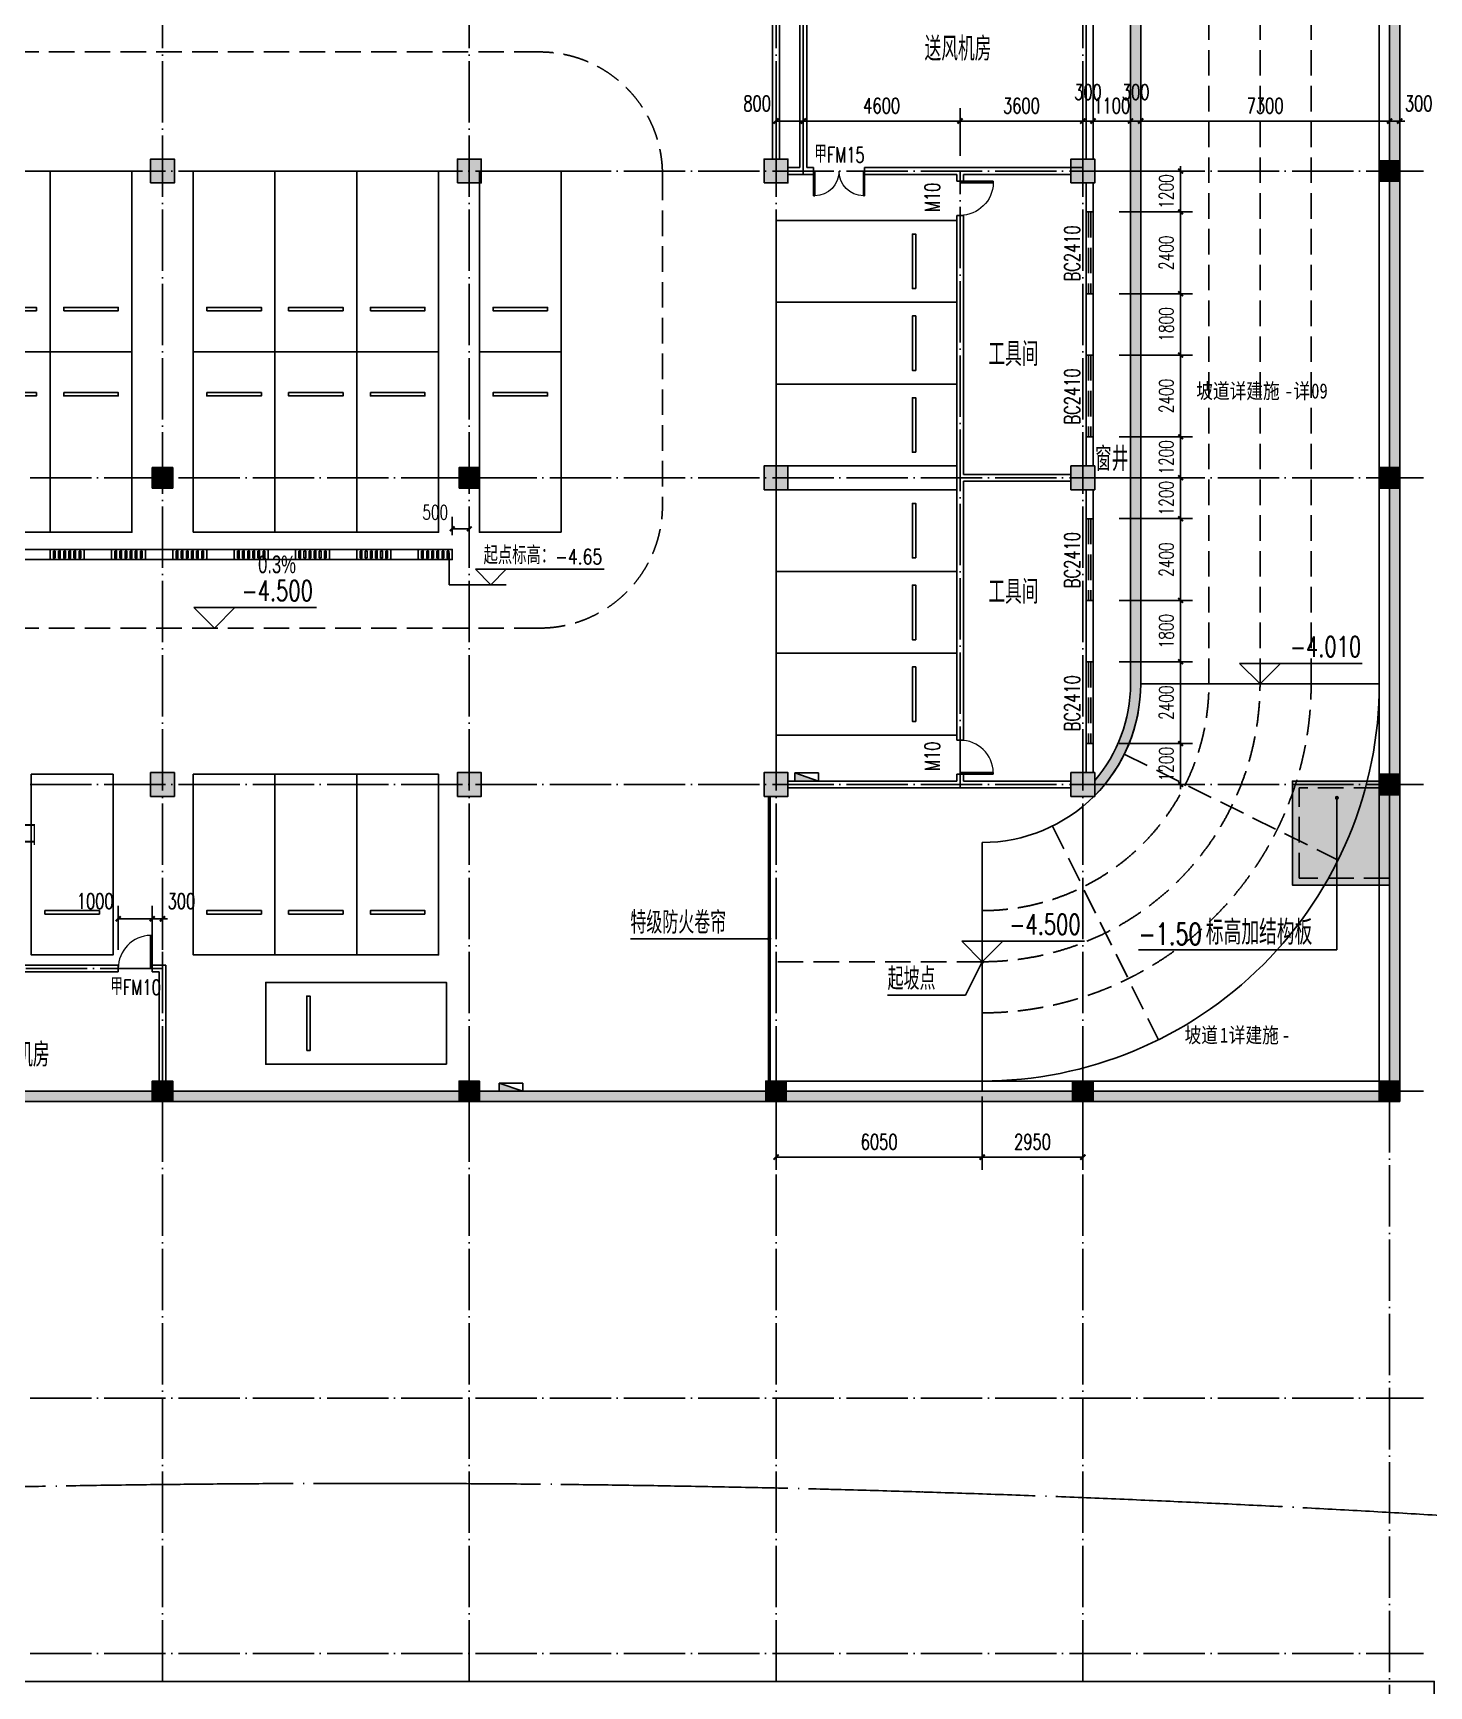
# Model space of a CAD drawing. Extents: x 246015 to 608740, y -108003 to 88400.
# Drawn here: x 513556 to 554510, y -37910 to 10587 of the extents above; entities that cross this region are included whole.
import ezdxf

# ---------------------------------------------------------------- set-up
doc = ezdxf.new("R2010")
doc.units = 0
doc.header["$LTSCALE"] = 3000
doc.header["$MEASUREMENT"] = 0
doc.header["$PDMODE"] = 1
doc.linetypes.add('DASH', pattern=[0.35, 0.25, -0.1])
doc.linetypes.add('DOTE', pattern=[2.42, 2, -0.2, 0.02, -0.2])
doc.layers.get('0').update_dxf_attribs({"linetype": 'CONTINUOUS'})
doc.layers.get('DEFPOINTS').update_dxf_attribs({"linetype": 'CONTINUOUS'})
for name, color, linetype in [('column', 9, 'CONTINUOUS'), ('DIM_ELEV', 3, 'CONTINUOUS'), ('DIM_LEAD', 3, 'CONTINUOUS'), ('dote', 1, 'DOTE'), ('LVTRY', 6, 'CONTINUOUS'), ('PUB_DIM', 3, 'CONTINUOUS'), ('PUB_HATCH', 8, 'CONTINUOUS'), ('PUB_TEXT', 7, 'CONTINUOUS'), ('stair', 2, 'CONTINUOUS'), ('TWT_ELEV', 3, 'CONTINUOUS'), ('TWT_TEXT', 7, 'CONTINUOUS'), ('WALL', 9, 'CONTINUOUS'), ('WALL-1', 31, 'CONTINUOUS'), ('WINDOW', 4, 'CONTINUOUS'), ('WINDOW_TEXT', 7, 'CONTINUOUS'), ('WSBZ', 84, 'CONTINUOUS'), ('出口位置', 31, 'CONTINUOUS'), ('消火栓', 6, 'CONTINUOUS'), ('结构降板', 251, 'CONTINUOUS'), ('车位', 6, 'CONTINUOUS'), ('车库沟', 5, 'CONTINUOUS'), ('防火卷帘', 4, 'DASH')]:
    doc.layers.add(name, color=color, linetype=linetype)
doc.layers.add('红线', color=7, linetype='CONTINUOUS', true_color=0xe0150b)
doc.styles.add('-黑体', font='simhei.ttf', dxfattribs={"width": 0.8})
doc.styles.add('_TCH_DIM', font='SIMPLEX', dxfattribs={"bigfont": 'GBCBIG'})
doc.styles.add('_TCH_WINDOW', font='SIMPLEX', dxfattribs={"bigfont": 'GBCBIG'})
doc.styles.add('_TWT_DIM', font='SIMPLEX', dxfattribs={"width": 0.8, "height": 3, "bigfont": 'HZTXT'})
doc.styles.add('DIM_FONT', font='simplex.shx', dxfattribs={"width": 0.7, "bigfont": 'hztxt.shx'})
doc.styles.add('hy-linetype-style', font='hztxt_e.shx', dxfattribs={"width": 0.7, "bigfont": 'hztxt.shx'})
doc.dimstyles.new('DIMN140', dxfattribs={"dimscale": 1.4, "dimtxt": 300, "dimasz": 100, "dimexe": 250, "dimexo": 300, "dimgap": 150, "dimtad": 1, "dimdec": 0, "dimzin": 0, "dimdsep": 46, "dimtxsty": 'DIM_FONT', "dimblk": 'ARCHTICK', "dimcen": 0.09, "dimclrt": 7, "dimazin": 2, "dimtfac": 1, "dimtdec": 0, "dimtix": 1, "dimtmove": 2, "dimatfit": 3, "dimfxl": 0, "dimtolj": 1, "dimtzin": 0, "dimarcsym": 0})
doc.dimstyles.new('DIMN150', dxfattribs={"dimscale": 1.5, "dimtxt": 300, "dimasz": 100, "dimexe": 250, "dimexo": 300, "dimgap": 150, "dimtad": 1, "dimdec": 0, "dimzin": 0, "dimdsep": 46, "dimtxsty": 'DIM_FONT', "dimblk": 'ARCHTICK', "dimcen": 0.09, "dimclrt": 7, "dimazin": 2, "dimtfac": 1, "dimtdec": 0, "dimtix": 1, "dimtmove": 2, "dimatfit": 3, "dimfxl": 0, "dimtolj": 1, "dimtzin": 0, "dimarcsym": 0})

# ---------------------------------------------------------------- blocks, each defined once
blk = doc.blocks.new('che')
at = {"layer": '车位'}
for points in [[(0, 0), (2400, 0), (2400, 5300), (0, 5300), (0, 0)], [(400, 4100), (400, 4000), (2000, 4000), (2000, 4100), (400, 4100)]]:
    blk.add_lwpolyline(points, dxfattribs=at)
blk = doc.blocks.new('A$C7DAA5A07')
at = {"layer": 'WSBZ'}
for points in [[(0, 0), (1000, 0), (1000, 300), (0, 300)], [(100, 250), (100, 50), (150, 50), (150, 250)], [(250, 250), (250, 50), (300, 50), (300, 250)], [(400, 250), (400, 50), (450, 50), (450, 250)], [(550, 250), (550, 50), (600, 50), (600, 250)], [(700, 250), (700, 50), (750, 50), (750, 250)], [(850, 250), (850, 50), (900, 50), (900, 250)]]:
    blk.add_lwpolyline(points, close=True, dxfattribs=at)
blk = doc.blocks.new('_ARCHTICK')
at = {"color": 0, "linetype": 'ByBlock', "const_width": 0.4}
blk.add_lwpolyline([(-0.5, -0.5), (0.5, 0.5)], dxfattribs=at)
blk = doc.blocks.new('*D43')
at = {"layer": 'DEFPOINTS', "color": 0}
for p in [(526354, -3957), (525854, -4561), (526354, -4561)]:
    blk.add_point(p, dxfattribs=at)
at = {"layer": 'PUB_DIM', "color": 0, "lineweight": -2}
for p, q in [((525854, -4141), (525854, -3607)), ((526354, -4141), (526354, -3607)), ((525854, -3957), (526354, -3957))]:
    blk.add_line(p, q, dxfattribs=at)
at = {"layer": 'PUB_DIM', "color": 0, "lineweight": -2, "xscale": 140, "yscale": 140, "zscale": 140, "rotation": 180}
blk.add_blockref('_ARCHTICK', (525854, -3957), dxfattribs=at)
at = {"layer": 'PUB_DIM', "color": 0, "lineweight": -2, "xscale": 140, "yscale": 140, "zscale": 140}
blk.add_blockref('_ARCHTICK', (526354, -3957), dxfattribs=at)
at = {"layer": 'PUB_DIM', "color": 7, "insert": (525355, -3474), "char_height": 420, "attachment_point": 5, "style": 'DIM_FONT'}
blk.add_mtext('\\A1;500', dxfattribs=at)
blk = doc.blocks.new('*D462')
at = {"layer": 'DEFPOINTS', "color": 0}
for p in [(517054, -15400), (516054, -16761), (517054, -16761)]:
    blk.add_point(p, dxfattribs=at)
at = {"layer": 'PUB_DIM', "color": 0, "lineweight": -2}
for p, q in [((516054, -16311), (516054, -15025)), ((517054, -16311), (517054, -15025)), ((516054, -15400), (517054, -15400))]:
    blk.add_line(p, q, dxfattribs=at)
at = {"layer": 'PUB_DIM', "color": 0, "lineweight": -2, "xscale": 150, "yscale": 150, "zscale": 150, "rotation": 180}
blk.add_blockref('_ARCHTICK', (516054, -15400), dxfattribs=at)
at = {"layer": 'PUB_DIM', "color": 0, "lineweight": -2, "xscale": 150, "yscale": 150, "zscale": 150}
blk.add_blockref('_ARCHTICK', (517054, -15400), dxfattribs=at)
at = {"layer": 'PUB_DIM', "color": 7, "insert": (515379, -14882), "char_height": 450, "attachment_point": 5, "style": 'DIM_FONT'}
blk.add_mtext('\\A1;1000', dxfattribs=at)
blk = doc.blocks.new('*D463')
at = {"layer": 'DEFPOINTS', "color": 0}
for p in [(517354, -15400), (517054, -16761), (517354, -16761)]:
    blk.add_point(p, dxfattribs=at)
at = {"layer": 'PUB_DIM', "color": 0, "lineweight": -2}
for p, q in [((517054, -16311), (517054, -15025)), ((517354, -16311), (517354, -15025)), ((517054, -15400), (516904, -15400)), ((517054, -15400), (517354, -15400)), ((517354, -15400), (517504, -15400))]:
    blk.add_line(p, q, dxfattribs=at)
at = {"layer": 'PUB_DIM', "color": 0, "lineweight": -2, "xscale": 150, "yscale": 150, "zscale": 150}
blk.add_blockref('_ARCHTICK', (517054, -15400), dxfattribs=at)
at = {"layer": 'PUB_DIM', "color": 0, "lineweight": -2, "xscale": 150, "yscale": 150, "zscale": 150, "rotation": 180}
blk.add_blockref('_ARCHTICK', (517354, -15400), dxfattribs=at)
at = {"layer": 'PUB_DIM', "color": 7, "insert": (517909, -14882), "char_height": 450, "attachment_point": 5, "style": 'DIM_FONT'}
blk.add_mtext('\\A1;300', dxfattribs=at)
blk = doc.blocks.new('*D574')
at = {"layer": 'DEFPOINTS', "color": 0}
for p in [(545004, -10261), (547224, -10261), (545004, -11461)]:
    blk.add_point(p, dxfattribs=at)
at = {"layer": 'PUB_DIM', "color": 0, "lineweight": -2}
for p, q in [((547224, -10261), (547224, -10121)), ((545424, -10261), (547574, -10261)), ((547224, -11461), (547224, -10261)), ((545424, -11461), (547574, -11461)), ((547224, -11461), (547224, -11601))]:
    blk.add_line(p, q, dxfattribs=at)
at = {"layer": 'PUB_DIM', "color": 0, "lineweight": -2, "xscale": 140, "yscale": 140, "zscale": 140}
for p, rotation in [((547224, -10261), 270), ((547224, -11461), 90)]:
    blk.add_blockref('_ARCHTICK', p, dxfattribs=dict(at, rotation=rotation))
at = {"layer": 'PUB_DIM', "color": 7, "insert": (546804, -10861), "char_height": 420, "attachment_point": 5, "rotation": 90, "style": 'DIM_FONT'}
blk.add_mtext('\\A1;1200', dxfattribs=at)
blk = doc.blocks.new('*D575')
at = {"layer": 'DEFPOINTS', "color": 0}
for p in [(545004, -7861), (547224, -7861), (545004, -10261)]:
    blk.add_point(p, dxfattribs=at)
at = {"layer": 'PUB_DIM', "color": 0, "lineweight": -2}
for p, q in [((545424, -7861), (547574, -7861)), ((547224, -10261), (547224, -7861)), ((545424, -10261), (547574, -10261))]:
    blk.add_line(p, q, dxfattribs=at)
at = {"layer": 'PUB_DIM', "color": 0, "lineweight": -2, "xscale": 140, "yscale": 140, "zscale": 140}
for p, rotation in [((547224, -7861), 90), ((547224, -10261), 270)]:
    blk.add_blockref('_ARCHTICK', p, dxfattribs=dict(at, rotation=rotation))
at = {"layer": 'PUB_DIM', "color": 7, "insert": (546804, -9061), "char_height": 420, "attachment_point": 5, "rotation": 90, "style": 'DIM_FONT'}
blk.add_mtext('\\A1;2400', dxfattribs=at)
blk = doc.blocks.new('*D576')
at = {"layer": 'DEFPOINTS', "color": 0}
for p in [(545004, -6061), (547224, -6061), (545004, -7861)]:
    blk.add_point(p, dxfattribs=at)
at = {"layer": 'PUB_DIM', "color": 0, "lineweight": -2}
for p, q in [((545424, -6061), (547574, -6061)), ((547224, -7861), (547224, -6061)), ((545424, -7861), (547574, -7861))]:
    blk.add_line(p, q, dxfattribs=at)
at = {"layer": 'PUB_DIM', "color": 0, "lineweight": -2, "xscale": 140, "yscale": 140, "zscale": 140}
for p, rotation in [((547224, -6061), 90), ((547224, -7861), 270)]:
    blk.add_blockref('_ARCHTICK', p, dxfattribs=dict(at, rotation=rotation))
at = {"layer": 'PUB_DIM', "color": 7, "insert": (546804, -6961), "char_height": 420, "attachment_point": 5, "rotation": 90, "style": 'DIM_FONT'}
blk.add_mtext('\\A1;1800', dxfattribs=at)
blk = doc.blocks.new('*D577')
at = {"layer": 'DEFPOINTS', "color": 0}
for p in [(545004, -3661), (547224, -3661), (545004, -6061)]:
    blk.add_point(p, dxfattribs=at)
at = {"layer": 'PUB_DIM', "color": 0, "lineweight": -2}
for p, q in [((545424, -3661), (547574, -3661)), ((547224, -6061), (547224, -3661)), ((545424, -6061), (547574, -6061))]:
    blk.add_line(p, q, dxfattribs=at)
at = {"layer": 'PUB_DIM', "color": 0, "lineweight": -2, "xscale": 140, "yscale": 140, "zscale": 140}
for p, rotation in [((547224, -3661), 90), ((547224, -6061), 270)]:
    blk.add_blockref('_ARCHTICK', p, dxfattribs=dict(at, rotation=rotation))
at = {"layer": 'PUB_DIM', "color": 7, "insert": (546804, -4861), "char_height": 420, "attachment_point": 5, "rotation": 90, "style": 'DIM_FONT'}
blk.add_mtext('\\A1;2400', dxfattribs=at)
blk = doc.blocks.new('*D578')
at = {"layer": 'DEFPOINTS', "color": 0}
for p in [(545004, -2461), (547224, -2461), (545004, -3661)]:
    blk.add_point(p, dxfattribs=at)
at = {"layer": 'PUB_DIM', "color": 0, "lineweight": -2}
for p, q in [((547224, -2461), (547224, -2321)), ((545424, -2461), (547574, -2461)), ((547224, -3661), (547224, -2461)), ((545424, -3661), (547574, -3661)), ((547224, -3661), (547224, -3801))]:
    blk.add_line(p, q, dxfattribs=at)
at = {"layer": 'PUB_DIM', "color": 0, "lineweight": -2, "xscale": 140, "yscale": 140, "zscale": 140}
for p, rotation in [((547224, -2461), 270), ((547224, -3661), 90)]:
    blk.add_blockref('_ARCHTICK', p, dxfattribs=dict(at, rotation=rotation))
at = {"layer": 'PUB_DIM', "color": 7, "insert": (546804, -3061), "char_height": 420, "attachment_point": 5, "rotation": 90, "style": 'DIM_FONT'}
blk.add_mtext('\\A1;1200', dxfattribs=at)
blk = doc.blocks.new('*D579')
at = {"layer": 'DEFPOINTS', "color": 0}
for p in [(545004, -1261), (547224, -1261), (545004, -2461)]:
    blk.add_point(p, dxfattribs=at)
at = {"layer": 'PUB_DIM', "color": 0, "lineweight": -2}
for p, q in [((545424, -1261), (547574, -1261)), ((547224, -1261), (547224, -1121)), ((547224, -2461), (547224, -1261)), ((545424, -2461), (547574, -2461)), ((547224, -2461), (547224, -2601))]:
    blk.add_line(p, q, dxfattribs=at)
at = {"layer": 'PUB_DIM', "color": 0, "lineweight": -2, "xscale": 140, "yscale": 140, "zscale": 140}
for p, rotation in [((547224, -1261), 270), ((547224, -2461), 90)]:
    blk.add_blockref('_ARCHTICK', p, dxfattribs=dict(at, rotation=rotation))
at = {"layer": 'PUB_DIM', "color": 7, "insert": (546804, -1861), "char_height": 420, "attachment_point": 5, "rotation": 90, "style": 'DIM_FONT'}
blk.add_mtext('\\A1;1200', dxfattribs=at)
blk = doc.blocks.new('*D580')
at = {"layer": 'DEFPOINTS', "color": 0}
for p in [(545004, 1139), (547224, 1139), (545004, -1261)]:
    blk.add_point(p, dxfattribs=at)
at = {"layer": 'PUB_DIM', "color": 0, "lineweight": -2}
for p, q in [((545424, 1139), (547574, 1139)), ((547224, -1261), (547224, 1139)), ((545424, -1261), (547574, -1261))]:
    blk.add_line(p, q, dxfattribs=at)
at = {"layer": 'PUB_DIM', "color": 0, "lineweight": -2, "xscale": 140, "yscale": 140, "zscale": 140}
for p, rotation in [((547224, 1139), 90), ((547224, -1261), 270)]:
    blk.add_blockref('_ARCHTICK', p, dxfattribs=dict(at, rotation=rotation))
at = {"layer": 'PUB_DIM', "color": 7, "insert": (546804, -61), "char_height": 420, "attachment_point": 5, "rotation": 90, "style": 'DIM_FONT'}
blk.add_mtext('\\A1;2400', dxfattribs=at)
blk = doc.blocks.new('*D581')
at = {"layer": 'DEFPOINTS', "color": 0}
for p in [(545004, 2939), (547224, 2939), (545004, 1139)]:
    blk.add_point(p, dxfattribs=at)
at = {"layer": 'PUB_DIM', "color": 0, "lineweight": -2}
for p, q in [((545424, 2939), (547574, 2939)), ((547224, 1139), (547224, 2939)), ((545424, 1139), (547574, 1139))]:
    blk.add_line(p, q, dxfattribs=at)
at = {"layer": 'PUB_DIM', "color": 0, "lineweight": -2, "xscale": 140, "yscale": 140, "zscale": 140}
for p, rotation in [((547224, 2939), 90), ((547224, 1139), 270)]:
    blk.add_blockref('_ARCHTICK', p, dxfattribs=dict(at, rotation=rotation))
at = {"layer": 'PUB_DIM', "color": 7, "insert": (546804, 2039), "char_height": 420, "attachment_point": 5, "rotation": 90, "style": 'DIM_FONT'}
blk.add_mtext('\\A1;1800', dxfattribs=at)
blk = doc.blocks.new('*D582')
at = {"layer": 'DEFPOINTS', "color": 0}
for p in [(545004, 5339), (547224, 5339), (545004, 2939)]:
    blk.add_point(p, dxfattribs=at)
at = {"layer": 'PUB_DIM', "color": 0, "lineweight": -2}
for p, q in [((545424, 5339), (547574, 5339)), ((547224, 2939), (547224, 5339)), ((545424, 2939), (547574, 2939))]:
    blk.add_line(p, q, dxfattribs=at)
at = {"layer": 'PUB_DIM', "color": 0, "lineweight": -2, "xscale": 140, "yscale": 140, "zscale": 140}
for p, rotation in [((547224, 5339), 90), ((547224, 2939), 270)]:
    blk.add_blockref('_ARCHTICK', p, dxfattribs=dict(at, rotation=rotation))
at = {"layer": 'PUB_DIM', "color": 7, "insert": (546804, 4139), "char_height": 420, "attachment_point": 5, "rotation": 90, "style": 'DIM_FONT'}
blk.add_mtext('\\A1;2400', dxfattribs=at)
blk = doc.blocks.new('*D583')
at = {"layer": 'DEFPOINTS', "color": 0}
for p in [(545004, 6539), (547224, 6539), (545004, 5339)]:
    blk.add_point(p, dxfattribs=at)
at = {"layer": 'PUB_DIM', "color": 0, "lineweight": -2}
for p, q in [((545424, 6539), (547574, 6539)), ((547224, 6539), (547224, 6679)), ((547224, 5339), (547224, 6539)), ((545424, 5339), (547574, 5339)), ((547224, 5339), (547224, 5199))]:
    blk.add_line(p, q, dxfattribs=at)
at = {"layer": 'PUB_DIM', "color": 0, "lineweight": -2, "xscale": 140, "yscale": 140, "zscale": 140}
for p, rotation in [((547224, 6539), 270), ((547224, 5339), 90)]:
    blk.add_blockref('_ARCHTICK', p, dxfattribs=dict(at, rotation=rotation))
at = {"layer": 'PUB_DIM', "color": 7, "insert": (546804, 5939), "char_height": 420, "attachment_point": 5, "rotation": 90, "style": 'DIM_FONT'}
blk.add_mtext('\\A1;1200', dxfattribs=at)
blk = doc.blocks.new('*D584')
at = {"layer": 'DEFPOINTS', "color": 0}
for p in [(541404, -20161), (544354, -20161), (544354, -22394)]:
    blk.add_point(p, dxfattribs=at)
at = {"layer": 'PUB_DIM', "color": 0, "lineweight": -2}
for p, q in [((541404, -20611), (541404, -22769)), ((544354, -20611), (544354, -22769)), ((541404, -22394), (544354, -22394))]:
    blk.add_line(p, q, dxfattribs=at)
at = {"layer": 'PUB_DIM', "color": 0, "lineweight": -2, "xscale": 150, "yscale": 150, "zscale": 150, "rotation": 180}
blk.add_blockref('_ARCHTICK', (541404, -22394), dxfattribs=at)
at = {"layer": 'PUB_DIM', "color": 0, "lineweight": -2, "xscale": 150, "yscale": 150, "zscale": 150}
blk.add_blockref('_ARCHTICK', (544354, -22394), dxfattribs=at)
at = {"layer": 'PUB_DIM', "color": 7, "insert": (542879, -21944), "char_height": 450, "attachment_point": 5, "style": 'DIM_FONT'}
blk.add_mtext('\\A1;2950', dxfattribs=at)
blk = doc.blocks.new('*D585')
at = {"layer": 'DEFPOINTS', "color": 0}
for p in [(535354, -20161), (541404, -20161), (541404, -22394)]:
    blk.add_point(p, dxfattribs=at)
at = {"layer": 'PUB_DIM', "color": 0, "lineweight": -2}
for p, q in [((535354, -20611), (535354, -22769)), ((541404, -20611), (541404, -22769)), ((535354, -22394), (541404, -22394))]:
    blk.add_line(p, q, dxfattribs=at)
at = {"layer": 'PUB_DIM', "color": 0, "lineweight": -2, "xscale": 150, "yscale": 150, "zscale": 150, "rotation": 180}
blk.add_blockref('_ARCHTICK', (535354, -22394), dxfattribs=at)
at = {"layer": 'PUB_DIM', "color": 0, "lineweight": -2, "xscale": 150, "yscale": 150, "zscale": 150}
blk.add_blockref('_ARCHTICK', (541404, -22394), dxfattribs=at)
at = {"layer": 'PUB_DIM', "color": 7, "insert": (538379, -21944), "char_height": 450, "attachment_point": 5, "style": 'DIM_FONT'}
blk.add_mtext('\\A1;6050', dxfattribs=at)
blk = doc.blocks.new('*D647')
at = {"layer": 'DEFPOINTS', "color": 0}
for p in [(553654, 8006), (553354, 6539), (553654, 6539)]:
    blk.add_point(p, dxfattribs=at)
at = {"layer": 'PUB_DIM', "color": 0, "lineweight": -2}
for p, q in [((553354, 6989), (553354, 8381)), ((553654, 6989), (553654, 8381)), ((553354, 8006), (553204, 8006)), ((553354, 8006), (553654, 8006)), ((553654, 8006), (553804, 8006))]:
    blk.add_line(p, q, dxfattribs=at)
at = {"layer": 'PUB_DIM', "color": 0, "lineweight": -2, "xscale": 150, "yscale": 150, "zscale": 150}
blk.add_blockref('_ARCHTICK', (553354, 8006), dxfattribs=at)
at = {"layer": 'PUB_DIM', "color": 0, "lineweight": -2, "xscale": 150, "yscale": 150, "zscale": 150, "rotation": 180}
blk.add_blockref('_ARCHTICK', (553654, 8006), dxfattribs=at)
at = {"layer": 'PUB_DIM', "color": 7, "insert": (554209, 8523), "char_height": 450, "attachment_point": 5, "style": 'DIM_FONT'}
blk.add_mtext('\\A1;300', dxfattribs=at)
blk = doc.blocks.new('*D648')
at = {"layer": 'DEFPOINTS', "color": 0}
for p in [(553354, 8006), (546054, 6539), (553354, 6539)]:
    blk.add_point(p, dxfattribs=at)
at = {"layer": 'PUB_DIM', "color": 0, "lineweight": -2}
for p, q in [((546054, 6989), (546054, 8381)), ((553354, 6989), (553354, 8381)), ((546054, 8006), (553354, 8006))]:
    blk.add_line(p, q, dxfattribs=at)
at = {"layer": 'PUB_DIM', "color": 0, "lineweight": -2, "xscale": 150, "yscale": 150, "zscale": 150, "rotation": 180}
blk.add_blockref('_ARCHTICK', (546054, 8006), dxfattribs=at)
at = {"layer": 'PUB_DIM', "color": 0, "lineweight": -2, "xscale": 150, "yscale": 150, "zscale": 150}
blk.add_blockref('_ARCHTICK', (553354, 8006), dxfattribs=at)
at = {"layer": 'PUB_DIM', "color": 7, "insert": (549704, 8456), "char_height": 450, "attachment_point": 5, "style": 'DIM_FONT'}
blk.add_mtext('\\A1;7300', dxfattribs=at)
blk = doc.blocks.new('*D649')
at = {"layer": 'DEFPOINTS', "color": 0}
for p in [(546054, 8006), (545754, 6539), (546054, 6539)]:
    blk.add_point(p, dxfattribs=at)
at = {"layer": 'PUB_DIM', "color": 0, "lineweight": -2}
for p, q in [((545754, 6989), (545754, 8381)), ((546054, 6989), (546054, 8381)), ((545754, 8006), (545604, 8006)), ((545754, 8006), (546054, 8006)), ((546054, 8006), (546204, 8006))]:
    blk.add_line(p, q, dxfattribs=at)
at = {"layer": 'PUB_DIM', "color": 0, "lineweight": -2, "xscale": 150, "yscale": 150, "zscale": 150}
blk.add_blockref('_ARCHTICK', (545754, 8006), dxfattribs=at)
at = {"layer": 'PUB_DIM', "color": 0, "lineweight": -2, "xscale": 150, "yscale": 150, "zscale": 150, "rotation": 180}
blk.add_blockref('_ARCHTICK', (546054, 8006), dxfattribs=at)
at = {"layer": 'PUB_DIM', "color": 7, "insert": (545904, 8857), "char_height": 450, "attachment_point": 5, "style": 'DIM_FONT'}
blk.add_mtext('\\A1;300', dxfattribs=at)
blk = doc.blocks.new('*D650')
at = {"layer": 'DEFPOINTS', "color": 0}
for p in [(545754, 8006), (544654, 6539), (545754, 6539)]:
    blk.add_point(p, dxfattribs=at)
at = {"layer": 'PUB_DIM', "color": 0, "lineweight": -2}
for p, q in [((544654, 6989), (544654, 8381)), ((545754, 6989), (545754, 8381)), ((544654, 8006), (544504, 8006)), ((544654, 8006), (545754, 8006)), ((545754, 8006), (545904, 8006))]:
    blk.add_line(p, q, dxfattribs=at)
at = {"layer": 'PUB_DIM', "color": 0, "lineweight": -2, "xscale": 150, "yscale": 150, "zscale": 150}
blk.add_blockref('_ARCHTICK', (544654, 8006), dxfattribs=at)
at = {"layer": 'PUB_DIM', "color": 0, "lineweight": -2, "xscale": 150, "yscale": 150, "zscale": 150, "rotation": 180}
blk.add_blockref('_ARCHTICK', (545754, 8006), dxfattribs=at)
at = {"layer": 'PUB_DIM', "color": 7, "insert": (545204, 8456), "char_height": 450, "attachment_point": 5, "style": 'DIM_FONT'}
blk.add_mtext('\\A1;1100', dxfattribs=at)
blk = doc.blocks.new('*D651')
at = {"layer": 'DEFPOINTS', "color": 0}
for p in [(544654, 8006), (544354, 6539), (544654, 6539)]:
    blk.add_point(p, dxfattribs=at)
at = {"layer": 'PUB_DIM', "color": 0, "lineweight": -2}
for p, q in [((544354, 6989), (544354, 8381)), ((544654, 6989), (544654, 8381)), ((544354, 8006), (544204, 8006)), ((544354, 8006), (544654, 8006)), ((544654, 8006), (544804, 8006))]:
    blk.add_line(p, q, dxfattribs=at)
at = {"layer": 'PUB_DIM', "color": 0, "lineweight": -2, "xscale": 150, "yscale": 150, "zscale": 150}
blk.add_blockref('_ARCHTICK', (544354, 8006), dxfattribs=at)
at = {"layer": 'PUB_DIM', "color": 0, "lineweight": -2, "xscale": 150, "yscale": 150, "zscale": 150, "rotation": 180}
blk.add_blockref('_ARCHTICK', (544654, 8006), dxfattribs=at)
at = {"layer": 'PUB_DIM', "color": 7, "insert": (544504, 8857), "char_height": 450, "attachment_point": 5, "style": 'DIM_FONT'}
blk.add_mtext('\\A1;300', dxfattribs=at)
blk = doc.blocks.new('*D652')
at = {"layer": 'DEFPOINTS', "color": 0}
for p in [(544354, 8006), (540754, 6539), (544354, 6539)]:
    blk.add_point(p, dxfattribs=at)
at = {"layer": 'PUB_DIM', "color": 0, "lineweight": -2}
for p, q in [((540754, 6989), (540754, 8381)), ((544354, 6989), (544354, 8381)), ((540754, 8006), (544354, 8006))]:
    blk.add_line(p, q, dxfattribs=at)
at = {"layer": 'PUB_DIM', "color": 0, "lineweight": -2, "xscale": 150, "yscale": 150, "zscale": 150, "rotation": 180}
blk.add_blockref('_ARCHTICK', (540754, 8006), dxfattribs=at)
at = {"layer": 'PUB_DIM', "color": 0, "lineweight": -2, "xscale": 150, "yscale": 150, "zscale": 150}
blk.add_blockref('_ARCHTICK', (544354, 8006), dxfattribs=at)
at = {"layer": 'PUB_DIM', "color": 7, "insert": (542554, 8456), "char_height": 450, "attachment_point": 5, "style": 'DIM_FONT'}
blk.add_mtext('\\A1;3600', dxfattribs=at)
blk = doc.blocks.new('*D653')
at = {"layer": 'DEFPOINTS', "color": 0}
for p in [(540754, 8006), (536154, 6539), (540754, 6539)]:
    blk.add_point(p, dxfattribs=at)
at = {"layer": 'PUB_DIM', "color": 0, "lineweight": -2}
for p, q in [((536154, 6989), (536154, 8381)), ((540754, 6989), (540754, 8381)), ((536154, 8006), (540754, 8006))]:
    blk.add_line(p, q, dxfattribs=at)
at = {"layer": 'PUB_DIM', "color": 0, "lineweight": -2, "xscale": 150, "yscale": 150, "zscale": 150, "rotation": 180}
blk.add_blockref('_ARCHTICK', (536154, 8006), dxfattribs=at)
at = {"layer": 'PUB_DIM', "color": 0, "lineweight": -2, "xscale": 150, "yscale": 150, "zscale": 150}
blk.add_blockref('_ARCHTICK', (540754, 8006), dxfattribs=at)
at = {"layer": 'PUB_DIM', "color": 7, "insert": (538454, 8456), "char_height": 450, "attachment_point": 5, "style": 'DIM_FONT'}
blk.add_mtext('\\A1;4600', dxfattribs=at)
blk = doc.blocks.new('*D654')
at = {"layer": 'DEFPOINTS', "color": 0}
for p in [(536154, 8006), (535354, 6539), (536154, 6539)]:
    blk.add_point(p, dxfattribs=at)
at = {"layer": 'PUB_DIM', "color": 0, "lineweight": -2}
for p, q in [((535354, 6989), (535354, 8381)), ((536154, 6989), (536154, 8381)), ((535354, 8006), (536154, 8006))]:
    blk.add_line(p, q, dxfattribs=at)
at = {"layer": 'PUB_DIM', "color": 0, "lineweight": -2, "xscale": 150, "yscale": 150, "zscale": 150, "rotation": 180}
blk.add_blockref('_ARCHTICK', (535354, 8006), dxfattribs=at)
at = {"layer": 'PUB_DIM', "color": 0, "lineweight": -2, "xscale": 150, "yscale": 150, "zscale": 150}
blk.add_blockref('_ARCHTICK', (536154, 8006), dxfattribs=at)
at = {"layer": 'PUB_DIM', "color": 7, "insert": (534799, 8523), "char_height": 450, "attachment_point": 5, "style": 'DIM_FONT'}
blk.add_mtext('\\A1;800', dxfattribs=at)
blk = doc.blocks.new('_FZH')
blk.add_lwpolyline([(-0.5, -0.5), (0.5, -0.5), (0.5, 0.5), (-0.5, 0.5)], close=True)
at = {"layer": 'PUB_HATCH'}
blk.add_solid([(-0.5, -0.5), (0.5, -0.5), (-0.5, 0.5), (0.5, 0.5)], dxfattribs=at)
blk = doc.blocks.new('$DorLib2D$00000001')
for p, q in [((0.45, 0.975), (0.5, 0.975)), ((0.45, 0), (0.45, 0.975)), ((0.5, 0), (0.5, 0.975)), ((0.5, 0), (0.45, 0))]:
    blk.add_line(p, q)
at = {"lineweight": 13}
blk.add_arc((0.475, 0), 0.975, 91.4693, 180, dxfattribs=at)
blk = doc.blocks.new('$DorLib2D$00000002')
for p, q in [((-0.5, 0), (-0.5, 0.4875)), ((-0.475, 0.4875), (-0.5, 0.4875)), ((-0.475, 0), (-0.475, 0.4875)), ((0.475, 0), (0.475, 0.4875)), ((0.475, 0.4875), (0.5, 0.4875)), ((0.5, 0), (0.5, 0.4875)), ((-0.5, 0), (-0.475, 0)), ((0.5, 0), (0.475, 0))]:
    blk.add_line(p, q)
at = {"lineweight": 13}
for centre, start, end in [((-0.4875, 0), 0, 88.53072), ((0.4875, 0), 91.46928, 180)]:
    blk.add_arc(centre, 0.4875, start, end, dxfattribs=at)
blk = doc.blocks.new('$TwtSys$00000434')
for p, q in [((-0.5, 0.5), (-0.5, -0.5)), ((-0.5, -0.5), (0.5, 0.5)), ((0.5, 0.5), (-0.5, 0.5)), ((0.5, -0.5), (0.5, 0.5)), ((-0.5, -0.5), (0.5, -0.5))]:
    blk.add_line(p, q)
blk.add_solid([(0.5, -0.5), (0.5, 0.5), (-0.5, -0.5)])

msp = doc.modelspace()

# ---------------------------------------------------------------- hatches: boundary and pattern name
at = {"layer": 'PUB_HATCH'}
for points in [[(546053.9, 13438.6), (545753.9, 13138.6), (545753.9, -8511.4), (546053.9, -8511.4)], [(553653.9, 12838.6), (553353.9, 12838.6), (553353.9, 6838.6), (553653.9, 6838.6)], [(553653.9, 6238.6), (553353.9, 6238.6), (553353.9, -2161.4), (553653.9, -2161.4)], [(553653.9, -2761.4), (553353.9, -2761.4), (553353.9, -11161.4), (553653.9, -11161.4)], [(544703.9, -11345.5), (544703.9, -11787.4, 0.197966), (546053.9, -8511.4), (545753.9, -8511.4, -0.1792854)], [(553653.9, -11761.4), (553353.9, -11761.4), (553353.9, -20161.4), (553653.9, -20161.4)], [(517053.9, -20761.4), (517053.9, -20461.4), (508653.9, -20461.4), (508653.9, -20761.4)], [(526053.9, -20761.4), (526053.9, -20461.4), (517653.9, -20461.4), (517653.9, -20761.4)], [(535053.9, -20761.4), (535053.9, -20461.4), (526653.9, -20461.4), (526653.9, -20761.4)], [(535653.9, -20461.4), (535653.9, -20761.4), (544053.9, -20761.4), (544053.9, -20461.4)], [(553053.9, -20761.4), (553053.9, -20461.4), (544653.9, -20461.4), (544653.9, -20761.4)]]:
    msp.add_hatch(color=256, dxfattribs=at).paths.add_polyline_path(points)
at = {"layer": '结构降板'}
msp.add_hatch(color=256, dxfattribs=at).paths.add_polyline_path([(553353.9, -11361.4), (550503.9, -11361.4), (550503.9, -14411.4), (553353.9, -14411.4)])

# ---------------------------------------------------------------- linework, layer by layer
at = {"layer": 'DIM_ELEV'}
for p, q in [((518876.3, -6871.9), (518276.3, -6271.9)), ((518276.3, -6271.9), (521876.3, -6271.9)), ((518876.3, -6871.9), (519476.3, -6271.9)), ((549553.9, -8511.4), (548953.9, -7911.4)), ((548953.9, -7911.4), (552553.9, -7911.4)), ((549553.9, -8511.4), (550153.9, -7911.4)), ((541403.9, -16661.4), (540803.9, -16061.4)), ((540803.9, -16061.4), (544403.9, -16061.4)), ((541403.9, -16661.4), (542003.9, -16061.4))]:
    msp.add_line(p, q, dxfattribs=at)
msp.add_lwpolyline([(521382.6, -4678.4, 0, 0, 0), (520026.9, -4678.4, 96, 0, 0), (519666.9, -4678.4, 0, 0, 0)], format="xyseb", dxfattribs=at)
at = {"layer": 'DIM_LEAD'}
for p, q in [((551809.3, -11852.5), (551809.3, -16312.1)), ((534064.1, -15986.4), (531080.1, -15986.4)), ((535153.9, -15986.4), (534064.1, -15986.4)), ((551809.3, -16312.1), (545992.2, -16312.1)), ((541403.9, -16661.4), (540913.1, -17638)), ((540913.1, -17638), (538627.4, -17638))]:
    msp.add_line(p, q, dxfattribs=at)
at = {"layer": 'DIM_LEAD', "const_width": 60}
for points in [[(551809.3, -11822.5, 1), (551809.3, -11882.5, 1)], [(535183.9, -15986.4, 1), (535123.9, -15986.4, 1)], [(541417.3, -16634.6, 1), (541390.4, -16688.2, 1)]]:
    msp.add_lwpolyline(points, format="xyb", close=True, dxfattribs=at)
at = {"layer": 'dote', "ltscale": 0.3}
for p, q in [((517353.9, -37775.7), (517353.9, 53538.6)), ((526353.9, -37775.7), (526353.9, 53538.6)), ((535353.9, -37775.7), (535353.9, 53538.6)), ((544353.9, -37775.7), (544353.9, 53538.6)), ((553353.9, -81061.4), (553353.9, 53538.6)), ((295667.9, 6538.6), (554353.9, 6538.6)), ((540753.9, -11561.4), (540753.9, 6538.6)), ((295667.9, -2461.4), (554353.9, -2461.4)), ((295667.9, -11461.4), (554353.9, -11461.4)), ((463253.9, -16861.4), (517353.9, -16861.4)), ((295667.9, -20461.4), (554353.9, -20461.4)), ((295667.9, -29461.4), (554353.9, -29461.4)), ((295667.9, -36961.4), (554353.9, -36961.4))]:
    msp.add_line(p, q, dxfattribs=at)
at = {"layer": 'dote'}
msp.add_line((536153.9, 6438.6), (536153.9, 13238.6), dxfattribs=at)
at = {"layer": 'stair'}
for p, q in [((553053.9, -20161.4), (553053.9, 13438.6)), ((546053.9, -8511.4), (553053.9, -8511.4)), ((541403.9, -13161.4), (541403.9, -20461.4)), ((535653.9, -20161.4), (553053.9, -20161.4))]:
    msp.add_line(p, q, dxfattribs=at)
at = {"layer": 'stair', "linetype": 'DASH'}
for p, q in [((545571.3, -10574.2), (551844.8, -13679.4)), ((543466.6, -12678.8), (546571.9, -18952.3)), ((541403.9, -16661.4), (535153.9, -16661.4))]:
    msp.add_line(p, q, dxfattribs=at)
at = {"layer": 'stair'}
msp.add_lwpolyline([(299553.9, 3467.8), (299553.9, 28838.6), (316453.9, 28838.6), (316453.9, 27409.7), (323493.1, 28025.5), (322800.2, 35945.3, -0.0349916), (393128.8, 42129.1), (393066.7, 42838.6), (467189.2, 42838.6), (467163, 42538.6), (467127.7, 42135.3, -0.0358539), (537955.2, 35916.1), (536854.9, 23339.1), (538648, 23182.2), (537798.3, 13438.6), (553653.9, 13438.6), (553653.9, -20761.4), (454653.9, -20761.4), (454653.9, -29761.4), (393186.2, -29761.4), (325560.9, -48546.2), (299553.9, 3467.8)], format="xyb", close=True, dxfattribs=at)
for points in [[(541403.9, -13161.4, 0.4142136), (546053.9, -8511.4), (546053.9, 16688.6)], [(541403.9, -20161.4, 0.4142136), (553053.9, -8511.4), (553053.9, 16688.6)]]:
    msp.add_lwpolyline(points, format="xyb", dxfattribs=at)
at = {"layer": 'stair', "linetype": 'DASH'}
for points in [[(541403.9, -16661.4, 0.4142136), (549553.9, -8511.4), (549553.9, 16688.6)], [(541403.9, -15161.4, 0.4142136), (548053.9, -8511.4), (548053.9, 16688.6)], [(541403.9, -18161.4, 0.4142136), (551053.9, -8511.4), (551053.9, 16688.6)]]:
    msp.add_lwpolyline(points, format="xyb", dxfattribs=at)
at = {"layer": 'TWT_ELEV'}
for p, q in [((525764.3, -4662.8), (525764.3, -5597.7)), ((526987.6, -5597.7), (526537.6, -5147.7)), ((526537.6, -5147.7), (530313, -5147.7)), ((526987.6, -5597.7), (527437.6, -5147.7)), ((525764.3, -5597.7), (527437.6, -5597.7))]:
    msp.add_line(p, q, dxfattribs=at)
at = {"layer": 'WALL'}
for p, q in [((536053.9, 13138.6), (536053.9, 6638.6)), ((536253.9, 13138.6), (536253.9, 6638.6)), ((545753.9, 13138.6), (545753.9, -8511.4)), ((546053.9, 13438.6), (546053.9, -8511.4)), ((535253.9, 12738.6), (535253.9, 6888.6)), ((535453.9, 12738.6), (535453.9, 6888.6)), ((544453.9, 12838.6), (544453.9, 6888.6)), ((544653.9, 12838.6), (544653.9, 6888.6)), ((553353.9, 6838.6), (553353.9, 12838.6)), ((553653.9, 6838.6), (553653.9, 12838.6)), ((535703.9, 6638.6), (536053.9, 6638.6)), ((535703.9, 6438.6), (536153.9, 6438.6)), ((536153.9, 6438.6), (536453.9, 6438.6)), ((536453.9, 6638.6), (536253.9, 6638.6)), ((536453.9, 6438.6), (536453.9, 6638.6)), ((540753.9, 6638.6), (537953.9, 6638.6)), ((537953.9, 6638.6), (537953.9, 6438.6)), ((537953.9, 6438.6), (540653.9, 6438.6)), ((540653.9, 6438.6), (540653.9, 6238.6)), ((540753.9, 6638.6), (544003.9, 6638.6)), ((540853.9, 6238.6), (540853.9, 6438.6)), ((540853.9, 6438.6), (544003.9, 6438.6)), ((540653.9, 6238.6), (540853.9, 6238.6)), ((544453.9, 6188.6), (544453.9, -2111.4)), ((544653.9, 6188.6), (544653.9, -2111.4)), ((553353.9, -2161.4), (553353.9, 6238.6)), ((553653.9, -2161.4), (553653.9, 6238.6)), ((540853.9, 5238.6), (540653.9, 5238.6)), ((540653.9, 5238.6), (540653.9, -2461.4)), ((540853.9, -2361.4), (540853.9, 5238.6)), ((540853.9, -2361.4), (544003.9, -2361.4)), ((540653.9, -2461.4), (540653.9, -10161.4)), ((540853.9, -2561.4), (544003.9, -2561.4)), ((540853.9, -10161.4), (540853.9, -2561.4)), ((544453.9, -2811.4), (544453.9, -11111.4)), ((544653.9, -2811.4), (544653.9, -11111.4)), ((553353.9, -11161.4), (553353.9, -2761.4)), ((553653.9, -11161.4), (553653.9, -2761.4)), ((540653.9, -10161.4), (540853.9, -10161.4)), ((535703.9, -11361.4), (540653.9, -11361.4)), ((535703.9, -11561.4), (540753.9, -11561.4)), ((540853.9, -11161.4), (540653.9, -11161.4)), ((540653.9, -11161.4), (540653.9, -11361.4)), ((540753.9, -11561.4), (544003.9, -11561.4)), ((540853.9, -11361.4), (540853.9, -11161.4)), ((540853.9, -11361.4), (544003.9, -11361.4)), ((553353.9, -20161.4), (553353.9, -11761.4)), ((553653.9, -20161.4), (553653.9, -11761.4)), ((516053.9, -16761.4), (508453.9, -16761.4)), ((508453.9, -16961.4), (516053.9, -16961.4)), ((516053.9, -16961.4), (516053.9, -16761.4)), ((517453.9, -16761.4), (517053.9, -16761.4)), ((517053.9, -16761.4), (517053.9, -16961.4)), ((517053.9, -16961.4), (517253.9, -16961.4)), ((517253.9, -20161.4), (517253.9, -16961.4)), ((517453.9, -20161.4), (517453.9, -16761.4)), ((508653.9, -20461.4), (517053.9, -20461.4)), ((508653.9, -20761.4), (517053.9, -20761.4)), ((517653.9, -20461.4), (526053.9, -20461.4)), ((517653.9, -20761.4), (526053.9, -20761.4)), ((526053.9, -20761.4), (526253.9, -20761.4)), ((526653.9, -20461.4), (535053.9, -20461.4)), ((526653.9, -20761.4), (535053.9, -20761.4)), ((535653.9, -20461.4), (544053.9, -20461.4)), ((535653.9, -20761.4), (544053.9, -20761.4)), ((544653.9, -20461.4), (553053.9, -20461.4)), ((544653.9, -20761.4), (553053.9, -20761.4))]:
    msp.add_line(p, q, dxfattribs=at)
at = {"layer": 'WALL', "linetype": 'DASH'}
for p, q in [((553053.9, -11361.4), (550503.9, -11361.4)), ((550503.9, -14411.4), (550503.9, -11361.4)), ((553053.9, -11561.4), (550703.9, -11561.4)), ((550703.9, -14211.4), (550703.9, -11561.4)), ((553353.9, -14411.4), (550503.9, -14411.4)), ((553353.9, -14211.4), (550703.9, -14211.4))]:
    msp.add_line(p, q, dxfattribs=at)
at = {"layer": 'WALL'}
msp.add_lwpolyline([(540753.9, 6638.6), (544353.9, 6638.6), (544353.9, 6638.6), (540753.9, 6638.6)], close=True, dxfattribs=at)
for radius, start in [(4350, 319.34275), (4650, 315.20868)]:
    msp.add_arc((541403.9, -8511.4), radius, start, 360, dxfattribs=at)
at = {"layer": 'WALL-1', "linetype": 'DASH'}
for p, q in [((528421.9, 10032.3), (469967.1, 10032.3)), ((532021.9, 6432.3), (532021.9, -3271.9)), ((528421.9, -6871.9), (469967.1, -6871.9))]:
    msp.add_line(p, q, dxfattribs=at)
for centre, start, end in [((528421.9, 6432.3), 0, 90), ((528421.9, -3271.9), 270, 0)]:
    msp.add_arc(centre, 3600, start, end, dxfattribs=at)
at = {"layer": 'WINDOW', "linetype": 'DASH'}
for p, q in [((544653.9, 5338.6, 800), (544453.9, 5338.6, 800)), ((544520.5, 5338.6, 800), (544520.5, 2938.6, 800)), ((544587.2, 5338.6, 800), (544587.2, 2938.6, 800)), ((544653.9, 2938.6, 800), (544453.9, 2938.6, 800)), ((544653.9, 1138.6, 800), (544453.9, 1138.6, 800)), ((544520.5, 1138.6, 800), (544520.5, -1261.4, 800)), ((544587.2, 1138.6, 800), (544587.2, -1261.4, 800)), ((544653.9, -1261.4, 800), (544453.9, -1261.4, 800)), ((544653.9, -3661.4, 800), (544453.9, -3661.4, 800)), ((544520.5, -3661.4, 800), (544520.5, -6061.4, 800)), ((544587.2, -3661.4, 800), (544587.2, -6061.4, 800)), ((544653.9, -6061.4, 800), (544453.9, -6061.4, 800)), ((544653.9, -7861.4, 800), (544453.9, -7861.4, 800)), ((544520.5, -7861.4, 800), (544520.5, -10261.4, 800)), ((544587.2, -7861.4, 800), (544587.2, -10261.4, 800)), ((544653.9, -10261.4, 800), (544453.9, -10261.4, 800))]:
    msp.add_line(p, q, dxfattribs=at)
at = {"layer": '出口位置'}
msp.add_lwpolyline([(458054.2, -37775.7), (554666.6, -37775.7), (554666.6, -81110), (458054.2, -81110)], close=True, dxfattribs=at)
at = {"layer": '红线', "linetype": 'DOTE'}
msp.add_lwpolyline([(321625.8, 41313.5), (283782, 20451.8), (327022.4, -69761.6, -0.1186699), (571935, -34205), (582107, -28597.6), (543576.1, 41298.8, 0.0913964), (321625.8, 41313.5)], format="xyb", dxfattribs=at)
at = {"layer": '红线', "color": 31, "linetype": 'DOTE', "ltscale": 0.5}
msp.add_lwpolyline([(321625.8, 41313.5), (283782, 20451.8), (327022.4, -69761.6, -0.1186699), (571935, -34205), (582107, -28597.6), (543576.1, 41298.8, 0.0913964), (321625.8, 41313.5)], format="xyb", dxfattribs=at)
at = {"layer": '结构降板'}
msp.add_lwpolyline([(553353.9, -11361.4), (550503.9, -11361.4), (550503.9, -14411.4), (553353.9, -14411.4)], close=True, dxfattribs=at)
at = {"layer": '车库沟'}
for p, q in [((478053.9, -4561.4), (525854.1, -4561.4)), ((525854.1, -4561.4), (525854.1, -4861.4)), ((469853.7, -4861.4), (525854.1, -4861.4))]:
    msp.add_line(p, q, dxfattribs=at)
at = {"layer": '防火卷帘', "const_width": 100}
msp.add_lwpolyline([(535153.9, -20161.4), (535153.9, -11811.4)], dxfattribs=at)

# ---------------------------------------------------------------- block references
at = {"layer": 'column'}
for p, xscale, yscale, zscale in [((517353.9, 6538.6), 700, 700, 700), ((526353.9, 6538.6), 700, 700, 700), ((535353.9, 6538.6), 700, 700, 700), ((544353.9, 6538.6), 700, 700, 700), ((553353.9, 6538.6), 600, 600, 600), ((517353.9, -2461.4), 600, 600, 600), ((526353.9, -2461.4), 600, 600, 600), ((535353.9, -2461.4), 700, 700, 700), ((544353.9, -2461.4), 700, 700, 700), ((553353.9, -2461.4), 600, 600, 600), ((517353.9, -11461.4), 700, 700, 700), ((526353.9, -11461.4), 700, 700, 700), ((535353.9, -11461.4), 700, 700, 700), ((544353.9, -11461.4), 700, 700, 700), ((553353.9, -11461.4), 600, 600, 600), ((517353.9, -20461.4), 600, 600, 600), ((526353.9, -20461.4), 600, 600, 600), ((535353.9, -20461.4), 600, 600, 600), ((544353.9, -20461.4), 600, 600, 600), ((553353.9, -20461.4), 600, 600, 600)]:
    msp.add_blockref('_FZH', p, dxfattribs=dict(at, xscale=xscale, yscale=yscale, zscale=zscale))
at = {"layer": 'LVTRY', "xscale": -1}
for p, rotation in [((511653.9, 6538.6), 180), ((514053.9, 6538.6), 180), ((518253.9, 6538.6), 180), ((520653.9, 6538.6), 180), ((523053.9, 6538.6), 180), ((535353.9, 2688.6), 270), ((535353.9, 288.6), 270), ((535353.9, -2111.4), 270), ((535353.9, -5211.4), 270), ((535353.9, -7611.4), 270), ((535353.9, -10011.4), 270), ((513503.9, -11161.4), 180)]:
    msp.add_blockref('che', p, dxfattribs=dict(at, rotation=rotation))
at = {"layer": 'LVTRY'}
for p, rotation in [((529053.9, 6538.6), 180), ((520653.9, -11161.4), 180), ((523053.9, -11161.4), 180), ((525453.9, -11161.4), 180), ((525683.5, -19670.1), 90)]:
    msp.add_blockref('che', p, dxfattribs=dict(at, rotation=rotation))
for p in [(511653.9, -4061.4), (514053.9, -4061.4), (518253.9, -4061.4), (520653.9, -4061.4), (523053.9, -4061.4)]:
    msp.add_blockref('che', p, dxfattribs=at)
at = {"layer": 'LVTRY', "xscale": -1}
msp.add_blockref('che', (529053.9, -4061.4), dxfattribs=at)
at = {"layer": 'WINDOW', "xscale": 1500, "yscale": -1500, "zscale": 1500}
msp.add_blockref('$DorLib2D$00000002', (537203.9, 6538.6), dxfattribs=at)
at = {"layer": 'WINDOW'}
ref = msp.add_blockref('$DorLib2D$00000001', (540753.9, 5738.6), dxfattribs=dict(at, xscale=-1000, yscale=1000, zscale=-1000, rotation=270.0000000000378))
ref.add_attrib('A', 'M10', (540164.5, 5333.6), dxfattribs={"layer": 'WINDOW_TEXT', "height": 446.25, "rotation": 90, "style": '_TCH_WINDOW', "width": 0.705882})
ref = msp.add_blockref('$DorLib2D$00000001', (540753.9, -10661.4), dxfattribs=dict(at, xscale=1000, yscale=1000, zscale=1000, rotation=270.0000000000385))
ref.add_attrib('A', 'M10', (540164.5, -11066.4), dxfattribs={"layer": 'WINDOW_TEXT', "height": 446.25, "rotation": 90, "style": '_TCH_WINDOW', "width": 0.705882})
at = {"layer": 'WINDOW', "xscale": -1000, "yscale": -1000, "zscale": -1000, "rotation": 180.0000000002635}
msp.add_blockref('$DorLib2D$00000001', (516553.9, -16861.4), dxfattribs=at)
at = {"layer": '消火栓', "xscale": -700, "yscale": 240, "zscale": 700, "rotation": 359.9999999999991}
for p in [(536253.9, -11241.4), (527576.2, -20341.4)]:
    msp.add_blockref('$TwtSys$00000434', p, dxfattribs=at)
at = {"layer": '车库沟'}
for p in [(514054.1, -4861.4), (515854.1, -4861.4), (517654.1, -4861.4), (519454.1, -4861.4), (521254.1, -4861.4), (523054.1, -4861.4), (524854.1, -4861.4)]:
    msp.add_blockref('A$C7DAA5A07', p, dxfattribs=at)

# ---------------------------------------------------------------- texts
at = {"layer": 'DIM_ELEV', "style": 'hy-linetype-style', "width": 0.7}
msp.add_text('0.3%%%', height=520, dxfattribs=at).set_placement((520158.8, -5262.4))
at = {"layer": 'PUB_TEXT'}
for s, height, style, width, p in [('送风机房', 700, 'DIM_FONT', 0.7, (539712, 9773.7)), ('工具间', 700, 'DIM_FONT', 0.7, (541584.2, 815)), ('坡道详建施', 448.1, '-黑体', 0.8, (547684.3, -137)), ('-', 448.1, '-黑体', 0.8, (550276.8, -137)), ('详', 448.1, '-黑体', 0.8, (550536, -137)), ('09', 448.1, '-黑体', 0.8, (551054.5, -137)), ('窗井', 700, 'DIM_FONT', 0.7, (544711.9, -2260.4)), ('-4.500', 595, '_TCH_DIM', 0.705882, (519676.3, -6071.9)), ('工具间', 700, 'DIM_FONT', 0.7, (541584.2, -6159.6)), ('-4.010', 595, '_TCH_DIM', 0.705882, (550433.9, -7711.4)), ('-4.500', 595, '_TCH_DIM', 0.705882, (542203.9, -15861.4)), ('-1.50', 637.5, '_TCH_DIM', 0.705882, (545992.2, -16162.1)), ('坡道', 448.1, '-黑体', 0.8, (547341.6, -19037.4)), ('1', 448.1, '-黑体', 0.8, (548378.5, -19037.4)), ('详建施', 448.1, '-黑体', 0.8, (548637.8, -19037.4)), ('-', 448.1, '-黑体', 0.8, (550193.2, -19037.4)), ('排风机房', 700, 'DIM_FONT', 0.7, (512079.6, -19740.8))]:
    msp.add_text(s, height=height, dxfattribs=dict(at, style=style, width=width)).set_placement(p)
at = {"layer": 'PUB_TEXT', "style": '_TCH_DIM'}
for s, height, p in [('顶板洞口', 651.06, (511792.8, -13256.6)), ('特级防火卷帘', 651.06, (531080.1, -15836.4)), ('标高加结构板', 723.4, (547963.6, -16162.1)), ('起坡点', 651.06, (538627.4, -17488))]:
    msp.add_text(s, height=height, dxfattribs=at).set_placement(p)
at = {"layer": 'TWT_TEXT', "style": '_TWT_DIM'}
for s, height, width, p in [('起点标高：', 525, 0.8, (526773, -4997.7)), ('-4.65', 446.25, 0.752941, (528873, -4997.7))]:
    msp.add_text(s, height=height, dxfattribs=dict(at, width=width)).set_placement(p)
at = {"layer": 'WINDOW_TEXT', "style": '_TCH_WINDOW'}
for p in [(536479.6, 6788.6), (515829.6, -17636.4)]:
    msp.add_text('甲', height=506.4, dxfattribs=at).set_placement(p)
at = {"layer": 'WINDOW_TEXT', "style": '_TCH_WINDOW', "width": 0.705882}
for s, p in [('FM15', (536848.2, 6788.6)), ('FM10', (516198.2, -17636.4))]:
    msp.add_text(s, height=446.25, dxfattribs=at).set_placement(p)
for p in [(544264.5, 3298.6), (544264.5, -901.4), (544264.5, -5701.4), (544264.5, -9901.4)]:
    msp.add_text('BC2410', height=446.25, rotation=90, dxfattribs=at).set_placement(p)

# ---------------------------------------------------------------- dimensions: what is measured, and where the dimension line sits
at = {"layer": 'PUB_DIM'}
for base, p1, p2, dimstyle, picture, middle in [((536153.9, 8005.8), (535353.9, 6538.6), (536153.9, 6538.6), 'DIMN150', '*D654', (534798.9, 8523.3)), ((544653.9, 8005.8), (544353.9, 6538.6), (544653.9, 6538.6), 'DIMN150', '*D651', (544503.9, 8857)), ((546053.9, 8005.8), (545753.9, 6538.6), (546053.9, 6538.6), 'DIMN150', '*D649', (545903.9, 8857)), ((553653.9, 8005.8), (553353.9, 6538.6), (553653.9, 6538.6), 'DIMN150', '*D647', (554208.9, 8523.3)), ((526353.9, -3956.9), (525854.1, -4561.4), (526353.9, -4561.4), 'DIMN140', '*D43', (525355.1, -3473.9)), ((517053.9, -15399.9), (516053.9, -16761.4), (517053.9, -16761.4), 'DIMN150', '*D462', (515378.9, -14882.4)), ((517353.9, -15399.9), (517053.9, -16761.4), (517353.9, -16761.4), 'DIMN150', '*D463', (517908.9, -14882.4))]:
    dim = msp.add_linear_dim(base=base, p1=p1, p2=p2, angle=0, dimstyle=dimstyle, dxfattribs=at)
    dim.commit()
    dim.dimension.update_dxf_attribs({"geometry": picture, "text_midpoint": middle, "dimtype": 129})
for p1, p2, distance, dimstyle, picture, middle in [((536153.9, 6538.6), (540753.9, 6538.6), 1467.2, 'DIMN150', '*D653', (538453.9, 8455.8)), ((540753.9, 6538.6), (544353.9, 6538.6), 1467.2, 'DIMN150', '*D652', (542553.9, 8455.8)), ((544653.9, 6538.6), (545753.9, 6538.6), 1467.2, 'DIMN150', '*D650', (545203.9, 8455.8)), ((546053.9, 6538.6), (553353.9, 6538.6), 1467.2, 'DIMN150', '*D648', (549703.9, 8455.8)), ((545003.9, 5338.6), (545003.9, 6538.6), -2220.3, 'DIMN140', '*D583', (546804.1, 5938.6)), ((545003.9, 2938.6), (545003.9, 5338.6), -2220.3, 'DIMN140', '*D582', (546804.1, 4138.6)), ((545003.9, 1138.6), (545003.9, 2938.6), -2220.3, 'DIMN140', '*D581', (546804.1, 2038.6)), ((545003.9, -1261.4), (545003.9, 1138.6), -2220.3, 'DIMN140', '*D580', (546804.1, -61.4)), ((545003.9, -2461.4), (545003.9, -1261.4), -2220.3, 'DIMN140', '*D579', (546804.1, -1861.4)), ((545003.9, -3661.4), (545003.9, -2461.4), -2220.3, 'DIMN140', '*D578', (546804.1, -3061.4)), ((545003.9, -6061.4), (545003.9, -3661.4), -2220.3, 'DIMN140', '*D577', (546804.1, -4861.4)), ((545003.9, -7861.4), (545003.9, -6061.4), -2220.3, 'DIMN140', '*D576', (546804.1, -6961.4)), ((545003.9, -10261.4), (545003.9, -7861.4), -2220.3, 'DIMN140', '*D575', (546804.1, -9061.4)), ((545003.9, -11461.4), (545003.9, -10261.4), -2220.3, 'DIMN140', '*D574', (546804.1, -10861.4)), ((535353.9, -20161.4), (541403.9, -20161.4), -2232.3, 'DIMN150', '*D585', (538378.9, -21943.7)), ((541403.9, -20161.4), (544353.9, -20161.4), -2232.3, 'DIMN150', '*D584', (542878.9, -21943.7))]:
    dim = msp.add_aligned_dim(p1=p1, p2=p2, distance=distance, dimstyle=dimstyle, dxfattribs=at)
    dim.commit()
    dim.dimension.update_dxf_attribs({"geometry": picture, "text_midpoint": middle})

doc.saveas('drawing.dxf')
